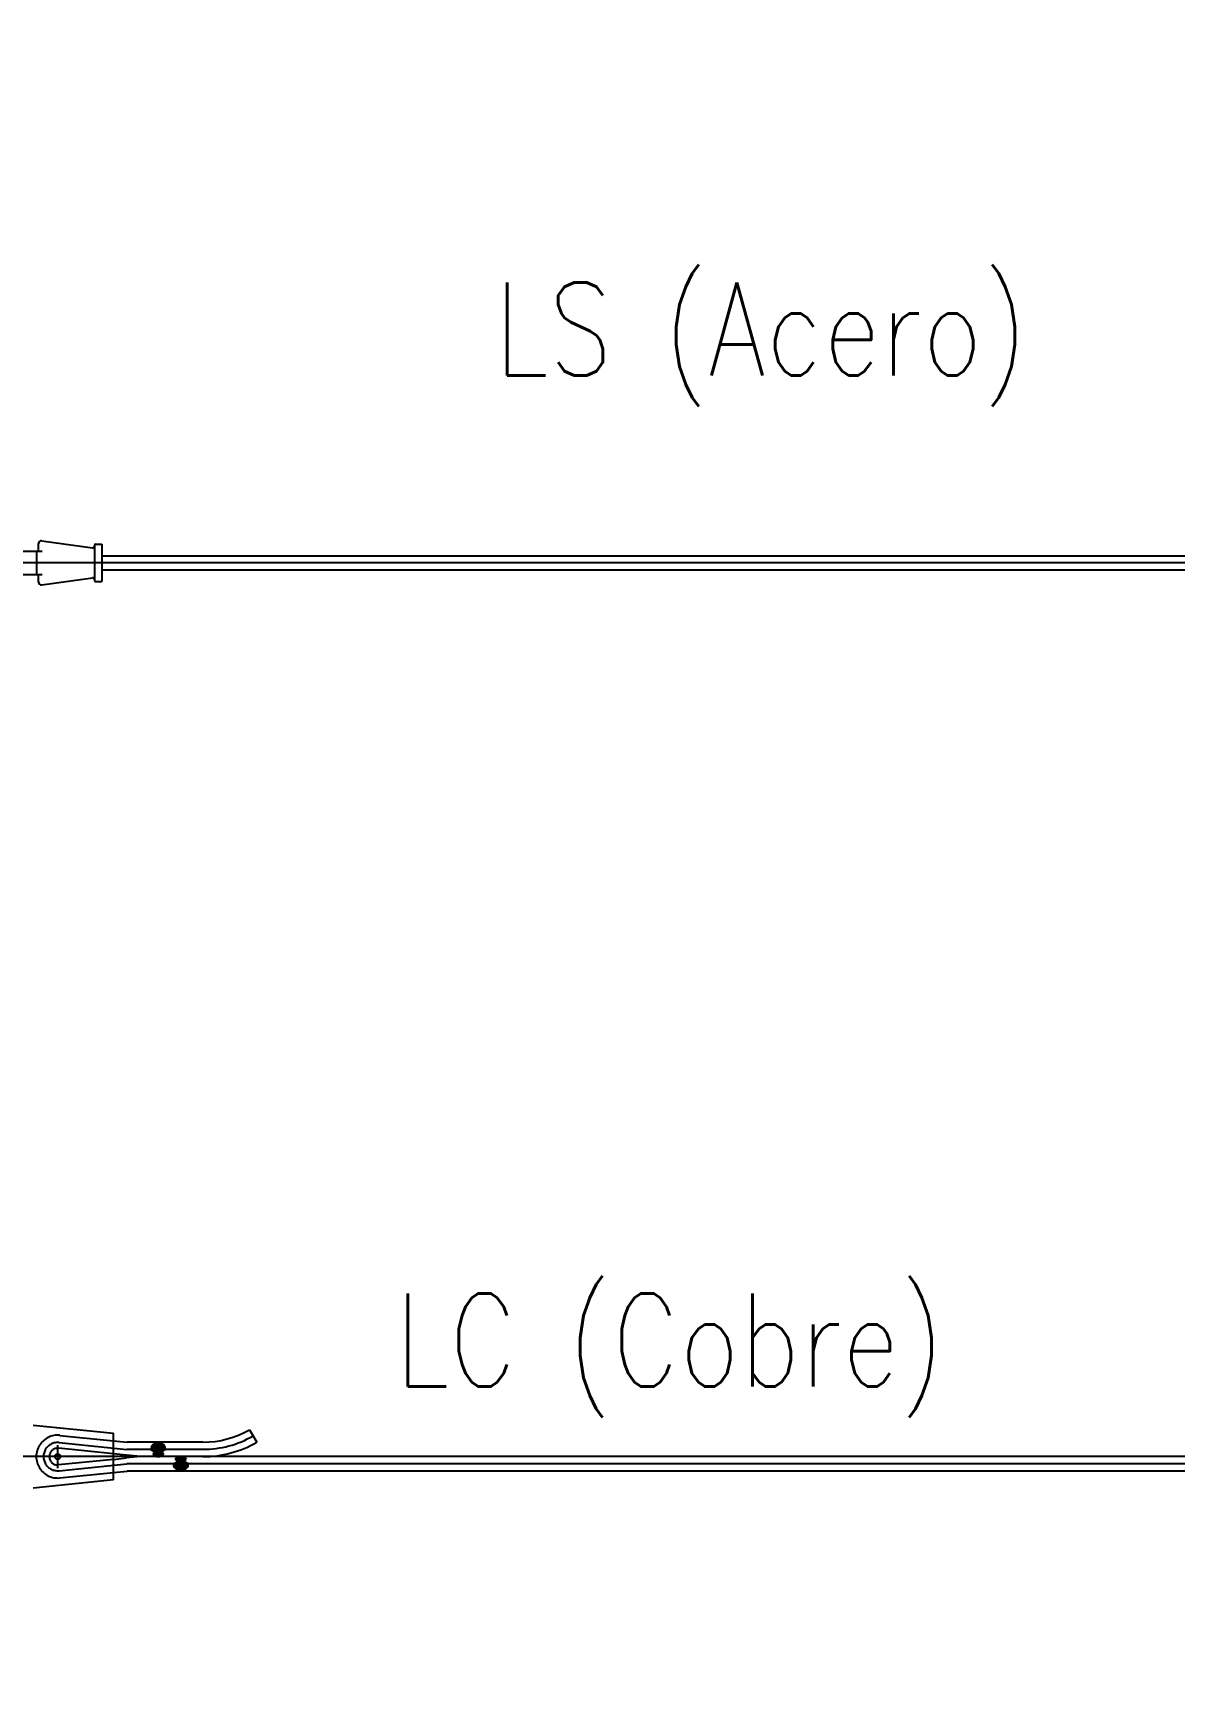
# Model space of a CAD drawing. Header units: millimetres. Extents: x -37020 to 35906, y -101 to 52234.
# Drawn here: x -91.748 to -90.522, y 407.988 to 409.761 of the extents above; entities that cross this region are included whole.
import ezdxf

# ---------------------------------------------------------------- set-up
doc = ezdxf.new("R2010")
doc.units = ezdxf.units.MM
doc.header["$PDMODE"] = 35
doc.header["$PDSIZE"] = 1
for name, pattern in [('CENTER', [50.8, 31.75, -6.35, 6.35, -6.35]), ('CENTER2', [28.575, 19.05, -3.175, 3.175, -3.175]), ('HIDDEN', [9.525, 6.35, -3.175])]:
    doc.linetypes.add(name, pattern=pattern)
for name, color, linetype in [('0-MORDAZA', 140, 'Continuous'), ('0_EJES', 1, 'CENTER2'), ('GE-Cotas', 1, 'Continuous'), ('M0_EQUIPOS', 2, 'Continuous'), ('M_DIM', 1, 'Continuous')]:
    doc.layers.add(name, color=color, linetype=linetype)
doc.styles.add('Romans', font='romans.shx', dxfattribs={"width": 0.8})
doc.styles.add('STYLE-MSF', font='simplex.shx', dxfattribs={"width": 0.8})
doc.dimstyles.new('COTAS GENERAL', dxfattribs={"dimscale": 0.1, "dimtxt": 2.5, "dimasz": 2.5, "dimexe": 1, "dimexo": 1, "dimgap": 1.25, "dimtad": 1, "dimzin": 1, "dimdsep": 46, "dimtxsty": 'Romans', "dimcen": 1, "dimclrd": 2, "dimclre": 1, "dimclrt": 3, "dimaunit": 1, "dimadec": 3, "dimazin": 0, "dimtfac": 1, "dimtix": 1, "dimtmove": 0, "dimatfit": 0, "dimfxl": 1, "dimtolj": 1, "dimarcsym": 0})

# ---------------------------------------------------------------- blocks, each defined once
blk = doc.blocks.new('A$C2CA53E54')
h = blk.add_hatch(color=40)
edge = h.paths.add_edge_path()
edge.add_arc((0, 0), 7.75, 179.3311, 360.6689)
edge.add_arc((7.4, 0.1), 0.38, 0.6689, 63)
edge.add_line((7.5, 0.4), (4.1, 2.2))
edge.add_arc((4.3, 2.5), 0.38, 141, 243, ccw=False)
edge.add_line((4, 2.8), (5.6, 4.8))
edge.add_arc((5.3, 5.1), 0.38, 321, 403.5576)
edge.add_arc((0, 0), 7.75, 43.5576, 136.4424)
edge.add_arc((-5.3, 5.1), 0.38, 136.4424, 219)
edge.add_line((-5.6, 4.8), (-4, 2.8))
edge.add_arc((-4.3, 2.5), 0.38, -63, 39, ccw=False)
edge.add_line((-4.1, 2.2), (-7.5, 0.4))
edge.add_arc((-7.4, 0.1), 0.38, 117, 179.3311)
at = {"layer": '0-MORDAZA', "color": 7}
for p, q in [((-7.5, 0.4), (-4.1, 2.2)), ((-4, 2.8), (-5.6, 4.8)), ((4, 2.8), (5.6, 4.8)), ((7.5, 0.4), (4.1, 2.2))]:
    blk.add_line(p, q, dxfattribs=at)
blk.add_lwpolyline([(5.6, 5.3, 0.429039), (-5.6, 5.3)], format="xyb", dxfattribs=at)
for centre, radius, start, end in [((-7.4, 0.1), 0.38, 117, 179.3311), ((0, 0), 7.75, 179.3311, 0.6689), ((-5.3, 5.1), 0.38, 136.4424, 219), ((-4.3, 2.5), 0.38, 297, 39), ((4.3, 2.5), 0.38, 141, 243), ((5.3, 5.1), 0.38, 321, 43.5576), ((7.4, 0.1), 0.38, 0.6689, 63)]:
    blk.add_arc(centre, radius, start, end, dxfattribs=at)
blk = doc.blocks.new('*D324')
at = {"layer": 'Defpoints', "color": 0, "transparency": 16777216}
for p in [(-89.423, 408.3749), (-88.3049, 408.2248), (-93.9496, 403.0248)]:
    blk.add_point(p, dxfattribs=at)
at = {"layer": 'GE-Cotas', "color": 1, "lineweight": -2, "transparency": 16777216}
for p, q in [((-89.223, 408.3749), (-90.1906, 408.3749)), ((-89.023, 408.2248), (-89.223, 408.3749)), ((-88.3549, 408.2248), (-89.023, 408.2248))]:
    blk.add_line(p, q, dxfattribs=at)
at = {"layer": 'GE-Cotas', "color": 3, "linetype": 'Continuous', "transparency": 16777216, "insert": (-89.8381, 408.4999), "char_height": 0.125, "attachment_point": 5, "style": 'Romans'}
blk.add_mtext('\\A1;{\\Fsimplex|c0;+ ~}5200', dxfattribs=at)
blk = doc.blocks.new('*D328')
at = {"layer": 'Defpoints', "color": 0, "transparency": 16777216}
for p in [(-89.4899, 409.4498), (-88.4282, 409.1923), (-93.9496, 403.3926)]:
    blk.add_point(p, dxfattribs=at)
at = {"layer": 'GE-Cotas', "color": 1, "lineweight": -2, "transparency": 16777216}
for p, q in [((-89.2899, 409.4498), (-90.2574, 409.4498)), ((-89.0899, 409.1923), (-89.2899, 409.4498)), ((-88.4782, 409.1923), (-89.0899, 409.1923))]:
    blk.add_line(p, q, dxfattribs=at)
at = {"layer": 'GE-Cotas', "color": 3, "linetype": 'Continuous', "transparency": 16777216, "insert": (-89.9049, 409.5748), "char_height": 0.125, "attachment_point": 5, "style": 'Romans'}
blk.add_mtext('\\A1;{\\Fsimplex|c0;+ ~}5800', dxfattribs=at)

msp = doc.modelspace()

# ---------------------------------------------------------------- linework, layer by layer
at = {"color": 40}
for p, q in [((-91.5157, 408.2615), (-91.5079, 408.248)), ((-91.6618, 408.2496), (-91.647, 408.2481)), ((-91.5657, 408.2481), (-91.647, 408.2481)), ((-91.6331, 408.2326), (-91.6478, 408.2341)), ((-91.6331, 408.2326), (-91.6478, 408.2311)), ((-88.1175, 408.2326), (-91.6331, 408.2326)), ((-91.6618, 408.2156), (-91.647, 408.2171)), ((-88.1175, 408.2171), (-91.647, 408.2171))]:
    msp.add_line(p, q, dxfattribs=at)
for radius in [0.1, 0.1155]:
    msp.add_arc((-91.5657, 408.3481), radius, 270, 300, dxfattribs=at)
at = {"layer": '0_EJES', "linetype": 'CENTER'}
for p, q in [((-88.1175, 409.1923), (-92.6298, 409.1923)), ((-91.7203, 408.2477), (-91.6474, 408.2403)), ((-91.5657, 408.2403), (-91.6474, 408.2403)), ((-88.1175, 408.2326), (-92.6298, 408.2326)), ((-91.6331, 408.2326), (-92.6208, 408.2326)), ((-91.7203, 408.2174), (-91.6474, 408.2248)), ((-88.1175, 408.2248), (-91.6474, 408.2248))]:
    msp.add_line(p, q, dxfattribs=at)
at = {"layer": '0_EJES', "color": 1, "linetype": 'CENTER'}
msp.add_line((-91.7218, 408.2201), (-91.7218, 408.245), dxfattribs=at)
msp.add_arc((-91.7218, 408.2326), 0.0152, 84.2238, 275.7762, dxfattribs=at)
at = {"layer": '0_EJES', "linetype": 'CENTER'}
msp.add_arc((-91.5657, 408.3481), 0.1077, 270, 300, dxfattribs=at)
at = {"layer": 'M0_EQUIPOS', "color": 1}
for p, q in [((-91.7389, 409.2159), (-91.6845, 409.2083)), ((-91.7749, 409.2048), (-91.7383, 409.2048)), ((-91.7423, 409.2048), (-91.7423, 409.2129)), ((-91.6823, 409.2113), (-91.6823, 409.1733)), ((-91.6813, 409.2123), (-91.6743, 409.2123)), ((-91.6743, 409.2123), (-91.6743, 409.1723)), ((-91.7749, 409.1798), (-91.7383, 409.1798)), ((-91.7423, 409.1717), (-91.7423, 409.1798)), ((-91.7389, 409.1688), (-91.6845, 409.1763)), ((-91.6813, 409.1723), (-91.6743, 409.1723)), ((-91.7483, 408.2663), (-91.6618, 408.2576)), ((-91.6618, 408.2076), (-91.6618, 408.2576)), ((-91.6478, 408.2341), (-91.6618, 408.2355)), ((-91.6618, 408.2296), (-91.6478, 408.2311)), ((-91.6478, 408.2341), (-91.6478, 408.2311)), ((-91.6618, 408.2076), (-91.7483, 408.1988))]:
    msp.add_line(p, q, dxfattribs=at)
at = {"layer": 'M0_EQUIPOS', "color": 1, "linetype": 'HIDDEN'}
for p, q in [((-91.7443, 409.1798), (-91.7443, 409.2048)), ((-91.6618, 408.2355), (-91.7209, 408.2415)), ((-91.7195, 408.2554), (-91.6618, 408.2496)), ((-91.6618, 408.2296), (-91.7209, 408.2236)), ((-91.7195, 408.2097), (-91.6618, 408.2156))]:
    msp.add_line(p, q, dxfattribs=at)
at = {"layer": 'M0_EQUIPOS', "color": 160}
for p, q in [((-91.6743, 409.1998), (-88.1175, 409.1998)), ((-91.6743, 409.1848), (-88.1175, 409.1848))]:
    msp.add_line(p, q, dxfattribs=at)
at = {"layer": 'M0_EQUIPOS', "color": 1}
msp.add_circle((-91.7218, 408.2326), 0.003, dxfattribs=at)
for centre, radius, start, end in [((-91.7393, 409.2129), 0.003, 82.1111, 180), ((-91.6843, 409.2103), 0.002, 264.5, 0), ((-91.6813, 409.2113), 0.001, 90, 180), ((-91.7393, 409.1717), 0.003, 180, 277.889), ((-91.6843, 409.1743), 0.002, 0, 95.5), ((-91.6813, 409.1733), 0.001, 180, 270)]:
    msp.add_arc(centre, radius, start, end, dxfattribs=at)
at = {"layer": 'M0_EQUIPOS', "color": 1, "linetype": 'HIDDEN'}
for radius, start, end in [(0.023, 84.2238, 275.7762), (0.009, 84.177, 275.823)]:
    msp.add_arc((-91.7218, 408.2326), radius, start, end, dxfattribs=at)

# ---------------------------------------------------------------- block references
at = {"xscale": 0.001, "yscale": 0.001, "zscale": 0.001, "rotation": 180}
msp.add_blockref('A$C2CA53E54', (-91.6137, 408.2403), dxfattribs=at)
at = {"xscale": -0.001, "yscale": 0.001000000000000001, "zscale": 0.001}
msp.add_blockref('A$C2CA53E54', (-91.5895, 408.2248), dxfattribs=at)

# ---------------------------------------------------------------- texts
at = {"layer": 'M_DIM', "color": 3, "style": 'STYLE-MSF', "width": 0.8}
for s, p in [('LS (Acero)', (-91.2527, 409.3935)), ('LC (Cobre)', (-91.3593, 408.3078))]:
    msp.add_text(s, height=0.1, dxfattribs=at).set_placement(p)

# ---------------------------------------------------------------- dimensions: what is measured, and where the dimension line sits
at = {"layer": 'GE-Cotas'}
for feature_location, offset, origin, picture, middle in [((-88.4282, 409.1923), (-1.0617, 0.2575), (-93.9496, 403.3926), '*D328', (-89.9049, 409.5748)), ((-88.3049, 408.2248), (-1.1181, 0.1501), (-93.9496, 403.0248), '*D324', (-89.8381, 408.4999))]:
    dim = msp.add_ordinate_dim(feature_location=feature_location, offset=offset, dtype=0, origin=origin, text='{\\Fsimplex|c0;+ ~}<>', dimstyle='COTAS GENERAL', override={"dimscale": 0.05, "dimasz": 2, "dimdec": 0, "dimlfac": 1000, "dimdsep": 44}, dxfattribs=at)
    dim.commit()
    dim.dimension.update_dxf_attribs({"geometry": picture, "text_midpoint": middle})

doc.saveas('drawing.dxf')
